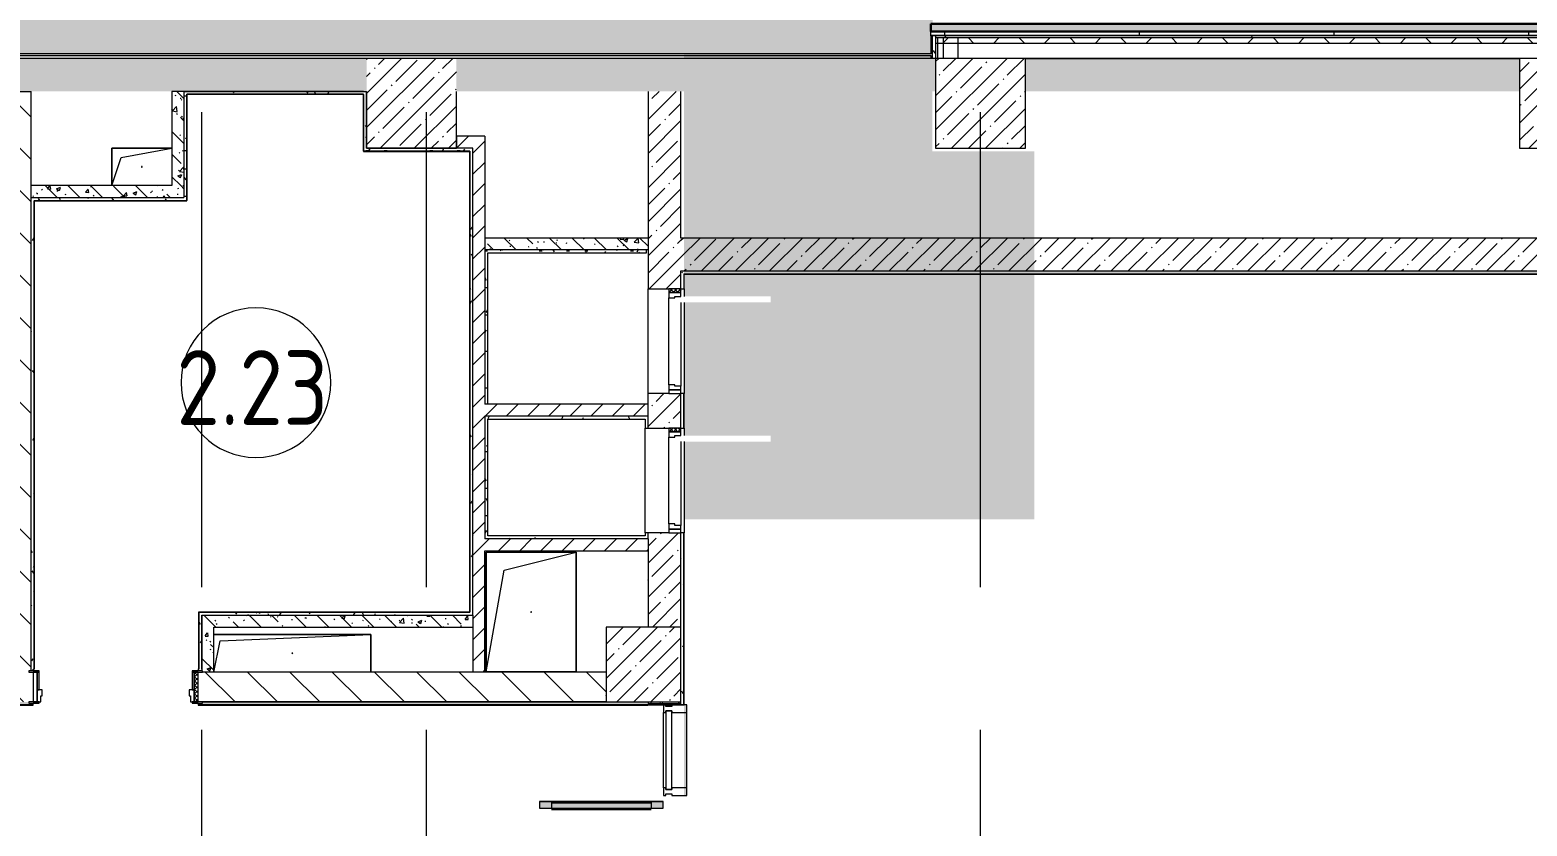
# Model space of a CAD drawing. Header units: millimetres. Extents: x -625 to 415037, y -3642 to 102118.
# Drawn here: x 164635 to 174632, y 84610 to 89930 of the extents above; entities that cross this region are included whole.
import ezdxf

# ---------------------------------------------------------------- set-up
doc = ezdxf.new("R2010")
doc.units = ezdxf.units.MM
doc.linetypes.add('Осевая', pattern=[6350, 1270, -952.5, 3175, -952.5])
for name, color, linetype, lineweight in [('A-AREA-IDEN', 7, 'Continuous', 9), ('A-DETL-GENF', 7, 'Continuous', 9), ('A-DOOR-FRAM-2', 7, 'Continuous', 5), ('A-GENM', 7, 'Continuous', 9), ('A-GLAZ-CURT', 7, 'Continuous', 9), ('A-GLAZ-CURT-2', 7, 'Continuous', 20), ('A-GLAZ-CWMG', 7, 'Continuous', 9), ('A-GLAZ-CWMG-1', 7, 'Continuous', 20), ('A-WALL', 7, 'Continuous', 5), ('A-WALL-2', 7, 'Continuous', 30), ('A-WALL-PATT', 7, 'Continuous', 5), ('I-WALL', 7, 'Continuous', 5), ('S-COLS', 7, 'Continuous', 9), ('S-COLS-1', 7, 'Continuous', 5), ('Оси-2', 7, 'Осевая', 9)]:
    doc.layers.add(name, color=color, linetype=linetype, lineweight=lineweight)
for name, color, linetype, lineweight, true_color, transparency in [('A-AREA-PATT-1', 7, 'Continuous', 5, 0xa5bae0, 1), ('A-AREA-PATT-2', 7, 'Continuous', 5, 0xcde0ef, 1), ('A-FLOR-PATT-1', 7, 'Continuous', 9, 0xeef6ff, 0.5)]:
    doc.layers.add(name, color=color, linetype=linetype, lineweight=lineweight, true_color=true_color, transparency=transparency)
for name, color, linetype, lineweight, true_color in [('A-DOOR-1', 7, 'Continuous', 5, 0xc0c0c0), ('A-DOOR-FRAM-1', 7, 'Continuous', 5, 0xc0c0c0), ('A-WALL-1', 9, 'Continuous', 5, 0x808080), ('A-WALL-FNSH-1', 9, 'Continuous', 5, 0x808080)]:
    doc.layers.add(name, color=color, linetype=linetype, lineweight=lineweight, true_color=true_color)
doc.layers.get('A-DOOR-1').off()
doc.styles.add('GOST Common', font='', dxfattribs={"width": 0.9, "height": 500})
doc.styles.get('GOST Common').set_extended_font_data('GOST Common')
pattern_1 = [(135, (148772.12, 0), (-141.4214, -141.4214), [])]
pattern_2 = [(45, (148772.12, 0), (-70.71068, 70.71068), [])]
pattern_3 = [(135, (148772.12, 0), (-150.8683, -150.8683), [213.36, -35.56, 7.112, -35.56]), (135, (148772.12, 150.77), (-150.8683, -150.8683), []), (50, (148772.12, 0), (255.0577, -22.3145), [26.67, -293.37]), (355, (148772.12, 0), (-49.3404, 267.4791), [21.336, -234.696]), (100.451, (148793.38, -1.86), (205.7195, 245.1636), [22.666, -249.326]), (46.184, (148772.12, 71.12), (379.511, -58.86), [40.005, -440.055]), (96.636, (148803.75, 66.2), (332.3634, 346.399), [33.999, -373.989]), (351.184, (148772.12, 71.12), (332.367, 346.395), [32.004, -352.044]), (21, (148807.68, 53.34), (212.2602, -143.1711), [26.67, -293.37]), (326, (148807.68, 53.34), (86.5224, 257.8632), [21.336, -234.696]), (71.451, (148825.37, 41.4), (298.784, 114.69), [22.666, -249.326]), (37.5, (148772.12, 0), (4.32385, 118.3775), [6.706, -225.146, 6.706, -231.546, -235.585]), (37.5, (148772.12, 0), (4.32385, 118.3775), [-470.103, 6.706, -228.879]), (7.5, (148772.12, 0), (93.5476, 140.2533), [6.706, -129.134, 6.706, -219.812, -89.789]), (7.5, (148772.12, 0), (93.5476, 140.2533), [-362.356, 6.706, -83.083]), (327.5, (148692.82, 0), (189.82734, -8.0202), [6.706, -82.194, 6.706, -270.662, -368.046]), (327.5, (148692.82, 0), (189.82734, -8.0202), [-366.268, 6.706, -361.34]), (317.5, (148657.26, 0), (207.3811, 35.5976), [6.706, -108.864, 6.706, -177.495, -261.366]), (317.5, (148657.26, 0), (207.3811, 35.5976), [-299.771, 6.706, -254.66])]
pattern_4 = [(45, (148772.12, 0), (-114.04925, 114.04925), []), (45, (148886.17, 0), (-114.04925, 114.04925), [201.612, -40.322, 6.706, -33.617])]
pattern_5 = [(0, (148772.123, 0), (243.84, 60.96), [20.117, -162.763, 20.117, -162.763, -975.36]), (0, (148772.123, 0), (243.84, 60.96), [-365.76, 20.117, -345.643, 20.117, -162.763, -426.72]), (0, (148772.123, 0), (243.84, 60.96), [-914.4, 20.117, -101.803, 20.117, -284.683]), (120, (148863.563, 30.48), (-174.71291, 180.69163), [20.117, -162.763, 20.117, -162.763, -975.36]), (120, (148863.563, 30.48), (-174.71291, 180.69163), [-365.76, 20.117, -345.643, 20.117, -162.763, -426.72]), (120, (148863.563, 30.48), (-174.71291, 180.69163), [-914.4, 20.117, -101.803, 20.117, -284.683]), (240, (148894.043, 152.4), (-69.12709, -241.65163), [20.117, -162.763, 20.117, -162.763, -975.36]), (240, (148894.043, 152.4), (-69.12709, -241.65163), [-365.76, 20.117, -345.643, 20.117, -162.763, -426.72]), (240, (148894.043, 152.4), (-69.12709, -241.65163), [-914.4, 20.117, -101.803, 20.117, -284.683])]

# ---------------------------------------------------------------- blocks, each defined once
blk = doc.blocks.new('BSC_Колонна _Прямоугольная - 600х600-V298-Объем проектирования 2 этажа')
at = {"layer": 'S-COLS-1'}
h = blk.add_hatch(dxfattribs=at)
h.set_pattern_fill('FP_30', color=256, style=0, pattern_type=2)
h.set_pattern_definition([(45, (-26110, -14900), (-114.04925, 114.04925), []), (45, (-25995.95, -14900), (-114.04925, 114.04925), [201.613, -40.323, 6.706, -33.617])])
h.paths.add_polyline_path([(-300, -300), (300, -300), (300, 300), (-300, 300), (-300, 80)])
for p, q in [((300, 300), (-300, 300)), ((-300, 300), (-300, -300)), ((300, -300), (300, 300)), ((-300, -300), (300, -300))]:
    blk.add_line(p, q, dxfattribs=at)
blk = doc.blocks.new('110_Дверь_СКБ_1Ст_Внутренняя1 - Д-4 1100x2100h_су мгн-32375332-Объем проектирования 2 этажа')
at = {"layer": 'A-DOOR-FRAM-2'}
h = blk.add_hatch(dxfattribs=at)
h.set_pattern_fill('FP_76', color=256, style=0, pattern_type=2)
h.set_pattern_definition([(45, (-371.384, 164.685), (-14.1421, 14.1421), []), (135, (-371.384, 164.685), (-14.1421, -14.1421), [])])
h.paths.add_polyline_path([(-537.5, 100), (-537.5, -100), (-512.5, -100), (-512.5, 100)])
at = {"layer": 'A-DOOR-FRAM-1'}
for p, q in [((-497.5, 108), (-567.5, 108)), ((-567.5, 108), (-567.5, 100)), ((-567.5, 100), (-497.5, 100)), ((-512.5, 100), (-537.5, 100)), ((-537.5, 100), (-537.5, -100)), ((-487.5, 100), (-512.5, 100)), ((-512.5, 100), (-512.5, 20)), ((-512.5, -100), (-512.5, 100)), ((-497.5, 100), (-512.5, 100)), ((-512.5, 100), (-512.5, 99)), ((-497.5, 100), (-497.5, 108)), ((-497.5, 99), (-497.5, 100)), ((-487.5, 60), (-487.5, 100)), ((512.5, 100), (512.5, 60)), ((537.5, 100), (512.5, 100)), ((592.5, 108), (522.5, 108)), ((522.5, 108), (522.5, 100)), ((537.5, 100), (522.5, 100)), ((522.5, 100), (522.5, 99)), ((522.5, 100), (592.5, 100)), ((537.5, 20), (537.5, 100)), ((562.5, 100), (537.5, 100)), ((537.5, 100), (537.5, -100)), ((537.5, 99), (537.5, 100)), ((562.5, -100), (562.5, 100)), ((592.5, 100), (592.5, 108)), ((-512.5, 99), (-497.5, 99)), ((-512.5, 20), (-477.5, 20)), ((-497.5, 20), (-512.5, 20)), ((-512.5, 20), (-512.5, -100)), ((-497.5, -100), (-497.5, 20)), ((-477.5, 60), (-487.5, 60)), ((-477.5, 20), (-477.5, 60)), ((512.5, 60), (502.5, 60)), ((502.5, 60), (502.5, 20)), ((502.5, 20), (537.5, 20)), ((522.5, 99), (537.5, 99)), ((537.5, 20), (522.5, 20)), ((522.5, 20), (522.5, -100)), ((537.5, -100), (537.5, 20)), ((-497.5, -100), (-567.5, -100)), ((-567.5, -100), (-567.5, -108)), ((-567.5, -108), (-497.5, -108)), ((-537.5, -100), (-512.5, -100)), ((-512.5, -100), (-497.5, -100)), ((-497.5, -108), (-497.5, -100)), ((522.5, -100), (537.5, -100)), ((592.5, -100), (522.5, -100)), ((522.5, -100), (522.5, -108)), ((522.5, -108), (592.5, -108)), ((537.5, -100), (562.5, -100)), ((592.5, -108), (592.5, -100))]:
    blk.add_line(p, q, dxfattribs=at)
blk = doc.blocks.new('BSC_Колонна _Прямоугольная - 500х500-V357-Объем проектирования 2 этажа')
at = {"layer": 'S-COLS-1'}
h = blk.add_hatch(dxfattribs=at)
h.set_pattern_fill('FP_103', color=256, style=0, pattern_type=2)
h.set_pattern_definition([(45, (-19960, -11150), (-114.0493, 114.0493), []), (45, (-19845.95, -11150), (-114.0493, 114.0493), [201.613, -40.323, 6.706, -33.617])])
h.paths.add_polyline_path([(250, -250), (250, 250), (-250, 250), (-250, -250)])
for p, q in [((250, 250), (-250, 250)), ((-250, 250), (-250, -250)), ((250, -250), (250, 250)), ((-250, -250), (250, -250))]:
    blk.add_line(p, q, dxfattribs=at)
blk = doc.blocks.new('110_Дверь_СКБ_1Ст - д-18 _п_ 700x2100h_Технический шкаф ЭОМ и СС-32102833-Объем проектирования 2 этажа')
at = {"layer": 'A-DOOR-FRAM-2'}
h = blk.add_hatch(dxfattribs=at)
h.set_pattern_fill('FP_118', color=256, style=0, pattern_type=2)
h.set_pattern_definition([(45, (-171.384, 174.685), (-14.1421, 14.1421), []), (135, (-171.384, 174.685), (-14.1421, -14.1421), [])])
h.paths.add_polyline_path([(-312.5, 110), (-337.5, 110), (-337.5, 30), (-312.5, 30)])
at = {"layer": 'A-DOOR-FRAM-1'}
for p, q in [((-312.5, 110), (-337.5, 110)), ((-337.5, 110), (-337.5, 30)), ((-287.5, 110), (-312.5, 110)), ((-312.5, 110), (-312.5, 30)), ((-312.5, 30), (-312.5, 110)), ((-287.5, 70), (-287.5, 110)), ((-247.5, 110), (312.5, 110)), ((312.5, 110), (312.5, 70)), ((337.5, 110), (312.5, 110)), ((337.5, 30), (337.5, 110)), ((362.5, 110), (337.5, 110)), ((337.5, 110), (337.5, 30)), ((362.5, 30), (362.5, 110)), ((-337.5, 30), (-312.5, 30)), ((-312.5, 30), (-277.5, 30)), ((-277.5, 70), (-287.5, 70)), ((-277.5, 30), (-277.5, 70)), ((302.5, 30), (-277.5, 30)), ((312.5, 70), (302.5, 70)), ((302.5, 70), (302.5, 30)), ((302.5, 30), (337.5, 30)), ((337.5, 30), (362.5, 30))]:
    blk.add_line(p, q, dxfattribs=at)
blk = doc.blocks.new('GM_Отверстие прямоугольное _в плите_ - Отверстие-21608683-Объем проектирования 2 этажа')
at = {"layer": 'A-GENM'}
for p, q in [((-200, -125), (-200, 125)), ((-200, 125), (200, 125)), ((200, 125), (-200, 125)), ((-200, 125), (-200, -125)), ((-137.5, 62.5), (200, 125)), ((-200, -125), (-137.5, 62.5))]:
    blk.add_line(p, q, dxfattribs=at)
for start, end in [(360, 180), (180, 360)]:
    blk.add_arc((0, 0), 2.5, start, end, dxfattribs=at)
blk = doc.blocks.new('BSC_Колонна _Прямоугольная - 600х600-V401-Объем проектирования 2 этажа')
at = {"layer": 'S-COLS-1'}
h = blk.add_hatch(dxfattribs=at)
h.set_pattern_fill('FP_144', color=256, style=0, pattern_type=2)
h.set_pattern_definition([(45, (-22210, -14900), (-114.0493, 114.0493), []), (45, (-22095.95, -14900), (-114.0493, 114.0493), [201.613, -40.323, 6.706, -33.617])])
h.paths.add_polyline_path([(300, -300), (300, 300), (-300, 300), (-300, -300)])
for p, q in [((300, 300), (-300, 300)), ((-300, 300), (-300, -300)), ((300, -300), (300, 300)), ((-300, -300), (300, -300))]:
    blk.add_line(p, q, dxfattribs=at)
blk = doc.blocks.new('GM_Отверстие прямоугольное _в плите_ - Отверстие-21980060-Объем проектирования 2 этажа')
at = {"layer": 'A-GENM'}
for p, q in [((-525, 125), (525, 125)), ((525, 125), (-525, 125)), ((-483.3, 83.3), (525, 125)), ((525, 125), (525, -125)), ((525, -125), (525, 125)), ((-525, -125), (-483.3, 83.3))]:
    blk.add_line(p, q, dxfattribs=at)
for start, end in [(360, 180), (180, 360)]:
    blk.add_arc((0, 0), 2.5, start, end, dxfattribs=at)
blk = doc.blocks.new('GM_Отверстие прямоугольное _в плите_ - Отверстие-21980211-Объем проектирования 2 этажа')
at = {"layer": 'A-GENM'}
for p, q in [((-300, -400), (-300, 400)), ((-300, 400), (300, 400)), ((300, 400), (-300, 400)), ((-300, 400), (-300, -400)), ((-180, 280), (300, 400)), ((300, 400), (300, -400)), ((300, -400), (300, 400)), ((-300, -400), (-180, 280)), ((300, -400), (-300, -400)), ((-300, -400), (300, -400))]:
    blk.add_line(p, q, dxfattribs=at)
for start, end in [(360, 180), (180, 360)]:
    blk.add_arc((0, 0), 2.5, start, end, dxfattribs=at)
blk = doc.blocks.new('Системная панель - Стекло - 40мм-32387041-Объем проектирования 2 этажа')
at = {"layer": 'A-GLAZ-CURT-2'}
for p, q in [((262.3, 40), (-262.3, 40)), ((-262.3, 40), (-262.3, 0)), ((-262.3, 0), (262.3, 0)), ((262.3, 0), (262.3, 40))]:
    blk.add_line(p, q, dxfattribs=at)
blk = doc.blocks.new('Прямоугольный импост - Импост структурный с накладкой - 160мм Темный-30755591-Объем проектирования 2 этажа')
at = {"layer": 'A-GLAZ-CWMG-1'}
for p, q in [((-25, 0), (-25, 17)), ((-25, 17), (25, 17)), ((-15, 0), (-25, 0)), ((-15, -40), (-15, 0)), ((25, 0), (15, 0)), ((15, 0), (15, -40)), ((25, 17), (25, 0)), ((-25, -140), (-25, -40)), ((-25, -40), (-15, -40)), ((15, -40), (25, -40)), ((25, -40), (25, -140)), ((25, -140), (-25, -140))]:
    blk.add_line(p, q, dxfattribs=at)
blk = doc.blocks.new('Прямоугольный импост - Импост структурный с накладкой - 160мм Темный-30755595-Объем проектирования 2 этажа')
at = {"layer": 'A-GLAZ-CWMG-1'}
for p, q in [((0, 17), (-50, 17)), ((-50, 17), (-50, 0)), ((-50, 0), (-40, 0)), ((-40, 0), (-40, -40)), ((-10, -40), (-10, 0)), ((-10, 0), (0, 0)), ((0, 0), (0, 17)), ((-40, -40), (-50, -40)), ((-50, -40), (-50, -140)), ((0, -40), (-10, -40)), ((0, -140), (0, -40)), ((-50, -140), (0, -140))]:
    blk.add_line(p, q, dxfattribs=at)
blk = doc.blocks.new('Дверь_Витражная_остекление_ - ВВ-16 остекление-32390142-Объем проектирования 2 этажа')
at = {"layer": 'A-DETL-GENF'}
for p, q in [((-787.5, -20), (-832.5, -20)), ((-832.5, -845), (-832.5, -20)), ((-787.5, -20), (-832.5, -20)), ((-832.5, -20), (-832.5, -845)), ((-787.5, -845), (-787.5, -20)), ((-787.5, -845), (-787.5, -20)), ((837.5, -860), (837.5, -20)), ((837.5, -20), (837.5, -860)), ((882.5, -860), (882.5, -20)), ((882.5, -860), (882.5, -20)), ((-832.5, -100), (-787.5, -100)), ((-822.5, -765), (-822.5, -100)), ((-778.5, -765), (-778.5, -100)), ((828.5, -780), (828.5, -100)), ((882.5, -100), (837.5, -100)), ((872.5, -780), (872.5, -100)), ((-832.5, -765), (-787.5, -765)), ((882.5, -780), (837.5, -780)), ((-832.5, -845), (-787.5, -845)), ((-832.5, -845), (-787.5, -845)), ((882.5, -860), (837.5, -860)), ((837.5, -860), (882.5, -860))]:
    blk.add_line(p, q, dxfattribs=at)
blk = doc.blocks.new('Прямоугольный импост - Импост структурный с накладкой - 160мм Темный-32387142-Объем проектирования 2 этажа')
at = {"layer": 'A-GLAZ-CWMG'}
for p, q in [((20093, 10325.4), (20093, 10830)), ((20250, 10325.4), (20250, 10830))]:
    blk.add_line(p, q, dxfattribs=at)
blk = doc.blocks.new('Стены наклон_ амфитеатр - Стены наклон_ амфитеатр-32992696-Объем проектирования 2 этажа')
at = {"layer": 'A-WALL-PATT'}
h = blk.add_hatch(dxfattribs=at)
h.set_pattern_fill('FP_220', color=256, style=0, pattern_type=2)
h.set_pattern_definition([(0, (26444.5, 15393.4), (0, 246.1), []), (90, (26444.5, 15393.4), (-1300, 8e-14), [])])
h.paths.add_polyline_path([(28298.7, 15353.9), (31010, 15353.9), (31010, 15380.7), (21879, 15380.7), (21879, 15353.9), (28190, 15353.9)])
h = blk.add_hatch(dxfattribs=at)
h.set_pattern_fill('FP_219', color=256, style=0, pattern_type=2)
h.set_pattern_definition([(180, (26444.5, 15352), (-4e-13, -3050), []), (270, (26444.5, 15352), (1300, 8e-14), [])])
h.paths.add_polyline_path([(21879, 15350), (31010, 15350), (31010, 15353.9), (21879, 15353.9)])
at = {"layer": 'A-WALL'}
for p, q in [((21879, 15353.9), (21879, 15380.7)), ((21879, 15350), (21879, 15353.9)), ((31010, 15353.9), (21879, 15353.9))]:
    blk.add_line(p, q, dxfattribs=at)
at = {"layer": 'A-WALL-2'}
for p, q in [((31041, 15430.8), (21879, 15430.8)), ((21879, 15430.8), (21879, 15380.7)), ((31041, 15350), (31041, 15430.8)), ((21879, 15380.7), (31010, 15380.7)), ((31010, 15380.7), (31010, 15350)), ((31010, 15350), (31041, 15350))]:
    blk.add_line(p, q, dxfattribs=at)
blk = doc.blocks.new('Марка_Помещения - Номер-25198446-Объем проектирования 2 этажа')
at = {"layer": 'A-AREA-IDEN'}
for start, end in [(360, 180), (180, 360)]:
    blk.add_arc((0, 0), 2.5, start, end, dxfattribs=at)
blk = doc.blocks.new('2floor')
at = {"layer": 'A-AREA-PATT-1'}
h = blk.add_hatch(color=256, dxfattribs=at)
h.paths.add_polyline_path([(170888.2, 13760), (171341.6, 13760), (171341.6, 14000), (169002.6, 14000), (169002.6, 13760), (170661.6, 13760)])
h.paths.add_polyline_path([(170656.6, 14980), (170661.6, 14980), (170661.6, 15090), (170656.6, 15090), (170656.6, 15350), (170651.1, 15350), (170651.1, 15380.7), (177322.1, 15380.7), (177322.1, 15430.8), (170662.1, 15430.8), (170662.1, 20500), (170682.1, 20500), (170682.1, 26270.4), (177322.1, 26270.4), (177322.1, 26345.5), (170656.6, 26345.5), (170656.6, 26854.5), (168987.6, 26854.5), (168987.6, 26481.7), (167507.9, 26481.7), (167507.9, 26274.5), (166856.9, 26274.5), (166855.3, 26479.5), (163552.6, 26479.5), (163552.1, 24659.5), (162482.1, 24659.5), (162482.4, 22226.5), (163107.6, 22226.5), (163107.6, 21574.5), (162482.1, 21574.5), (162482.4, 18484.5), (163107.6, 18484.5), (163107.6, 17826.5), (162482.1, 17826.5), (162483.9, 15225.5), (169002.6, 15225.5), (169002.6, 15203.4), (170651.1, 15201.6), (170651.1, 15200), (169002.6, 15200), (169002.6, 14980), (169843.5, 14980)])
for points in [[(169002.6, 15200), (170651.1, 15201.6), (170651.1, 15203.4), (169002.6, 15201.3)], [(171282.1, 14000), (171341.6, 14000), (171341.6, 14579.5), (170661.6, 14579.5), (170661.6, 14980), (169002.6, 14980), (169002.6, 14000), (170821.9, 14000)], [(169002.6, 12120.5), (171341.6, 12120.5), (171341.6, 13760), (169002.6, 13758.5), (169002.6, 13610), (169582.1, 13610), (169582.1, 13570), (169002.6, 13570), (169002.6, 12680), (169582.1, 12680), (169582.1, 12640), (169002.6, 12640), (169002.6, 12388.2)]]:
    blk.add_hatch(color=256, dxfattribs=at).paths.add_polyline_path(points)
at = {"layer": 'A-AREA-PATT-2'}
h = blk.add_hatch(color=256, dxfattribs=at)
h.paths.add_polyline_path([(187288.1, 7920.5), (187291.6, 7921), (187289.5, 7931), (187281.6, 7931), (187281.6, 7920.5)])
h.paths.add_polyline_path([(169022.1, 7920.5), (169022.1, 8530.4), (168992.1, 8530.4), (168992.1, 7920.5), (169017.1, 7920.5)])
h.paths.add_polyline_path([(187291.1, 7990), (187291.6, 7991.2), (187291.6, 8080), (187288.1, 8080), (187288.1, 8030), (187291.1, 8030), (187291.1, 8000)])
h.paths.add_polyline_path([(187288.1, 10065), (187291.6, 10065), (187291.1, 10115), (187288.1, 10115)])
h.paths.add_polyline_path([(169022.1, 10275.4), (169022.1, 10880), (169002.6, 10878), (169002.6, 10275.4)])
h.paths.add_polyline_path([(187266.6, 10669), (187286.6, 10669), (187286.6, 10679.5), (187266.6, 10679.5)])
h.paths.add_polyline_path([(181432.1, 13740), (181472.1, 13740), (181470.2, 13759.5), (181422.1, 13759.5), (181422.1, 13740)])
h.paths.add_polyline_path([(180072.1, 13740), (180122.1, 13740), (180120.2, 13759.5), (180072.1, 13759.5)])
h.paths.add_polyline_path([(182422.1, 18870), (182422.1, 18920), (182402.6, 18918.1), (182402.6, 18870)])
h.paths.add_polyline_path([(182402.6, 20220), (182422.1, 20220), (182422.1, 20270), (182402.6, 20268.1), (182402.6, 20222)])
at = {"layer": 'A-FLOR-PATT-1'}
h = blk.add_hatch(color=256, dxfattribs=at)
h.paths.add_polyline_path([(162402, 7900), (162442, 7900), (162442, 8730), (162402, 8730), (162402, 7903.7)])
h.paths.add_polyline_path([(173072.1, 7900), (173072.1, 8230), (173032.1, 8230), (173032.1, 7900)])
h.paths.add_polyline_path([(163662, 7900), (163702, 7900), (163702, 8230), (163662, 8230), (163662, 7920)])
h.paths.add_polyline_path([(171772.1, 7900), (171812.1, 7900), (171812.1, 8730), (171772.1, 8730), (171772.1, 7920)])
h.paths.add_polyline_path([(154167.1, 7915), (154167.1, 8315), (154127.1, 8315), (154127.1, 7915)])
h.paths.add_polyline_path([(152912.1, 7915), (152912.1, 8810), (152872.1, 8810), (152872.1, 7915), (152902.1, 7915)])
h.paths.add_polyline_path([(187288.1, 8030), (187288.1, 8075), (186295.6, 8075), (186295.6, 8030), (187286.6, 8030)])
h.paths.add_polyline_path([(168782.1, 8520.4), (168862.1, 8520.4), (168862.1, 8565.4), (168022.1, 8565.4), (168022.1, 8520.4), (168398, 8520.4)])
h.paths.add_polyline_path([(186895.7, 10020), (187288.1, 10020), (187288.1, 10065), (186295.6, 10065), (186295.6, 10020), (186762.1, 10020)])
h.paths.add_polyline_path([(168037.1, 10190.4), (168862.1, 10190.4), (168862.1, 10235.4), (168037.1, 10235.4)])
h.paths.add_polyline_path([(180167.1, 12960), (180167.1, 13780), (180122.1, 13780), (180122.1, 12960)])
h.paths.add_polyline_path([(181432.1, 13460), (181432.1, 13740), (181422.1, 13740), (181422.1, 13780), (181387.1, 13780), (181387.1, 13460), (181422.1, 13460)])
h.paths.add_polyline_path([(182804.8, 18920), (183202.1, 18920), (183202.1, 18965), (182382.1, 18965), (182382.1, 18920), (182422.1, 18920)])
h.paths.add_polyline_path([(182570.3, 20185), (182702.1, 20185), (182702.1, 20230), (182422.1, 20230), (182422.1, 20220), (182382.1, 20220), (182382.1, 20185), (182435.2, 20185)])
at = {"layer": 'I-WALL'}
h = blk.add_hatch(dxfattribs=at)
h.set_pattern_fill('FP_191', color=256, style=0, pattern_type=2)
h.set_pattern_definition(pattern_5)
h.paths.add_polyline_path([(170682.1, 15200), (170682.1, 15350), (170662.1, 15350), (170662.1, 15200)])
h = blk.add_hatch(dxfattribs=at)
h.set_pattern_fill('FP_196', color=256, style=0, pattern_type=2)
h.set_pattern_definition([(0, (148772.12, 0), (812.8, 203.2), [67.056, -542.544, 67.056, -542.544, -3251.2]), (0, (148772.12, 0), (812.8, 203.2), [-1219.2, 67.056, -1152.144, 67.056, -542.544, -1422.4]), (0, (148772.12, 0), (812.8, 203.2), [-3048, 67.056, -339.344, 67.056, -948.944]), (120, (149076.92, 101.6), (-582.3764, 602.3054), [67.056, -542.544, 67.056, -542.544, -3251.2]), (120, (149076.92, 101.6), (-582.3764, 602.3054), [-1219.2, 67.056, -1152.144, 67.056, -542.544, -1422.4]), (120, (149076.92, 101.6), (-582.3764, 602.3054), [-3048, 67.056, -339.344, 67.056, -948.944]), (240, (149178.52, 508), (-230.4236, -805.5054), [67.056, -542.544, 67.056, -542.544, -3251.2]), (240, (149178.52, 508), (-230.4236, -805.5054), [-1219.2, 67.056, -1152.144, 67.056, -542.544, -1422.4]), (240, (149178.52, 508), (-230.4236, -805.5054), [-3048, 67.056, -339.344, 67.056, -948.944])])
h.paths.add_polyline_path([(176962.1, 15337), (179782.1, 15337), (179782.1, 15350), (170682.1, 15350), (170682.1, 15337), (176062.1, 15337)])
h = blk.add_hatch(dxfattribs=at)
h.set_pattern_fill('FP_197', color=256, style=0, pattern_type=2)
h.set_pattern_definition([(135, (148772.12, 0), (-169.7056, -169.7056), []), (225, (148772.12, 0), (169.7056, -169.7056), [])])
h.paths.add_polyline_path([(178516.3, 15300), (179782.1, 15300), (179782.1, 15337), (170682.1, 15337), (170682.1, 15300), (177862.1, 15300)])
h = blk.add_hatch(dxfattribs=at)
h.set_pattern_fill('FP_1', color=256, style=0, pattern_type=2)
h.set_pattern_definition(pattern_4)
h.paths.add_polyline_path([(179382.1, 14980), (179562.1, 14980), (179562.1, 15200), (179382.1, 15200), (179382.1, 14984.5)])
h.paths.add_polyline_path([(165582.1, 14980), (166882.4, 14980.3), (166882.4, 15200), (163092.1, 15200), (163092.1, 14980), (165507.1, 14980)])
h.paths.add_polyline_path([(178516.3, 14980), (178782.1, 14980), (178782.1, 15200), (175182.1, 15200), (175182.1, 14980), (177070.8, 14980)])
h.paths.add_polyline_path([(168982.1, 14980), (170682.1, 14980), (170682.1, 15200), (167482.4, 15200), (167482.4, 14980), (168762.1, 14980)])
h.paths.add_polyline_path([(174582.1, 14980), (174582.1, 15200), (171282.1, 15200), (171282.1, 14980), (171289, 14980)])
h = blk.add_hatch(dxfattribs=at)
h.set_pattern_fill('FP_23', color=256, style=0, pattern_type=2)
h.set_pattern_definition(pattern_1)
h.paths.add_polyline_path([(164442.3, 11100), (164627.1, 11101.5), (164627.1, 11108), (164642.1, 11108), (164642.1, 14980), (164442.1, 14980), (164442.1, 11100)])
h = blk.add_hatch(dxfattribs=at)
h.set_pattern_fill('FP_41', color=256, style=0, pattern_type=2)
h.set_pattern_definition(pattern_3)
h.paths.add_polyline_path([(165582.1, 14350), (165662.1, 14350), (165662.1, 14980), (165582.1, 14980), (165582.1, 14600)])
h = blk.add_hatch(dxfattribs=at)
h.set_pattern_fill('FP_191', color=256, style=0, pattern_type=2)
h.set_pattern_definition(pattern_5)
h.paths.add_polyline_path([(165662.1, 14960), (166861.4, 14960), (166862.4, 14980), (165662.1, 14980)])
h = blk.add_hatch(dxfattribs=at)
h.set_pattern_fill('FP_191', color=256, style=0, pattern_type=2)
h.set_pattern_definition(pattern_5)
h.paths.add_polyline_path([(165662.1, 14250), (165682.1, 14250), (165682.1, 14959), (165662.1, 14959), (165662.1, 14270)])
h = blk.add_hatch(dxfattribs=at)
h.set_pattern_fill('FP_191', color=256, style=0, pattern_type=2)
h.set_pattern_definition(pattern_5)
h.paths.add_polyline_path([(166862.4, 14600), (166882.4, 14600), (166882.4, 14980), (166862.4, 14980), (166862.4, 14606.2)])
h = blk.add_hatch(dxfattribs=at)
h.set_pattern_fill('FP_1', color=256, style=0, pattern_type=2)
h.set_pattern_definition(pattern_4)
h.paths.add_polyline_path([(168982.1, 10890), (168982.1, 10900), (168762.1, 10900), (168762.1, 10890), (168877.4, 10895.2), (168981.9, 10890)])
h.paths.add_polyline_path([(168982.1, 11400), (168982.1, 12030), (168762.1, 12030), (168762.1, 11400), (168873.2, 11400)])
h.paths.add_polyline_path([(168902.1, 12730), (168982.1, 12730), (168982.1, 12960), (168762.1, 12960), (168762.1, 12730)])
h.paths.add_polyline_path([(168982.1, 13660), (168982.1, 14980), (168762.1, 14980), (168762.1, 13660), (168902.1, 13660)])
h = blk.add_hatch(dxfattribs=at)
h.set_pattern_fill('FP_191', color=256, style=0, pattern_type=2)
h.set_pattern_definition(pattern_5)
h.paths.add_polyline_path([(166952.6, 14580), (167571.1, 14580), (167571.1, 14600), (166862.4, 14600), (166862.4, 14580), (166946.6, 14580)])
h = blk.add_hatch(dxfattribs=at)
h.set_pattern_fill('FP_22', color=256, style=0, pattern_type=2)
h.set_pattern_definition(pattern_2)
h.paths.add_polyline_path([(167672.1, 14600), (167672.1, 14680), (167482.4, 14680), (167482.4, 14600), (167592.1, 14600)])
h = blk.add_hatch(dxfattribs=at)
h.set_pattern_fill('FP_191', color=256, style=0, pattern_type=2)
h.set_pattern_definition(pattern_5)
h.paths.add_polyline_path([(167572.1, 11500), (167592.1, 11500), (167592.1, 14600), (167572.1, 14600), (167572.1, 11567.9)])
h = blk.add_hatch(dxfattribs=at)
h.set_pattern_fill('FP_22', color=256, style=0, pattern_type=2)
h.set_pattern_definition(pattern_2)
h.paths.add_polyline_path([(167672.1, 11100), (167672.1, 14600), (167592.1, 14600), (167592.1, 11100)])
h = blk.add_hatch(dxfattribs=at)
h.set_pattern_fill('FP_41', color=256, style=0, pattern_type=2)
h.set_pattern_definition(pattern_3)
h.paths.add_polyline_path([(165662.1, 14270), (165662.1, 14350), (164642.1, 14350), (164643.4, 14270), (165507.1, 14270)])
h = blk.add_hatch(dxfattribs=at)
h.set_pattern_fill('FP_191', color=256, style=0, pattern_type=2)
h.set_pattern_definition(pattern_5)
h.paths.add_polyline_path([(164642.1, 14250), (165662.1, 14250), (165662.1, 14270), (164642.1, 14270)])
h = blk.add_hatch(dxfattribs=at)
h.set_pattern_fill('FP_191', color=256, style=0, pattern_type=2)
h.set_pattern_definition(pattern_5)
h.paths.add_polyline_path([(164657.1, 11120), (164662.1, 11120), (164662.1, 14249), (164642.1, 14250), (164642.1, 11120)])
h = blk.add_hatch(dxfattribs=at)
h.set_pattern_fill('FP_41', color=256, style=0, pattern_type=2)
h.set_pattern_definition(pattern_3)
h.paths.add_polyline_path([(168398, 13920), (168762.1, 13920), (168762.1, 14000), (167672.1, 14000), (167672.1, 13920)])
h = blk.add_hatch(dxfattribs=at)
h.set_pattern_fill('FP_1', color=256, style=0, pattern_type=2)
h.set_pattern_definition(pattern_4)
h.paths.add_polyline_path([(169843.5, 13780), (179562.1, 13780), (179562.1, 14000), (168982.1, 14000), (168982.1, 13780), (169002.6, 13780)])
h = blk.add_hatch(dxfattribs=at)
h.set_pattern_fill('FP_191', color=256, style=0, pattern_type=2)
h.set_pattern_definition(pattern_5)
h.paths.add_polyline_path([(168707.1, 13900), (168752.1, 13900), (168752.1, 13920), (167672.1, 13920), (167672.1, 13900), (168398, 13900)])
h = blk.add_hatch(dxfattribs=at)
h.set_pattern_fill('FP_191', color=256, style=0, pattern_type=2)
h.set_pattern_definition(pattern_5)
h.paths.add_polyline_path([(167692.1, 12890), (167692.1, 13900), (167672.1, 13899.6), (167672.1, 12890)])
h = blk.add_hatch(dxfattribs=at)
h.set_pattern_fill('FP_191', color=256, style=0, pattern_type=2)
h.set_pattern_definition(pattern_5)
h.paths.add_polyline_path([(168982.1, 10880), (169002.1, 10880), (169002.1, 12030), (168982.1, 12030), (168982.1, 10890)])
h.paths.add_polyline_path([(169002.1, 12730), (169002.1, 12960), (168982.1, 12960), (168982.1, 12730)])
h.paths.add_polyline_path([(169002.1, 13660), (169001.2, 13760), (168982.1, 13779.6), (168982.1, 13660)])
h.paths.add_polyline_path([(169002.1, 13760), (169002.1, 13780), (168982.5, 13779.6)])
h = blk.add_hatch(dxfattribs=at)
h.set_pattern_fill('FP_191', color=256, style=0, pattern_type=2)
h.set_pattern_definition(pattern_5)
h.paths.add_polyline_path([(182982.1, 13760), (183002.1, 13760), (183002.1, 13780), (181472.1, 13780), (181472.1, 13760), (182902.1, 13760)])
h.paths.add_polyline_path([(170661.6, 13760), (180072.1, 13760), (180072.1, 13780), (169002.1, 13780), (169002.6, 13760), (170210.2, 13760)])
h = blk.add_hatch(dxfattribs=at)
h.set_pattern_fill('FP_22', color=256, style=0, pattern_type=2)
h.set_pattern_definition(pattern_2)
h.paths.add_polyline_path([(168398, 12810), (168762.1, 12810.4), (168762.1, 12890), (167672.1, 12890), (167672.1, 12810)])
h = blk.add_hatch(dxfattribs=at)
h.set_pattern_fill('FP_191', color=256, style=0, pattern_type=2)
h.set_pattern_definition(pattern_5)
h.paths.add_polyline_path([(168737.1, 12790), (168742.1, 12790), (168742.1, 12810), (167672.1, 12810), (167672.1, 12790), (168398, 12790)])
h = blk.add_hatch(dxfattribs=at)
h.set_pattern_fill('FP_191', color=256, style=0, pattern_type=2)
h.set_pattern_definition(pattern_5)
h.paths.add_polyline_path([(167692.1, 11990), (167692.1, 12790), (167672.1, 12789.6), (167672.1, 11990), (167682.1, 11990)])
h = blk.add_hatch(dxfattribs=at)
h.set_pattern_fill('FP_191', color=256, style=0, pattern_type=2)
h.set_pattern_definition(pattern_5)
h.paths.add_polyline_path([(168441, 11990), (168742.1, 11990), (168742.1, 12010), (167692.1, 12010), (167692.1, 11990), (168398, 11990)])
h = blk.add_hatch(dxfattribs=at)
h.set_pattern_fill('FP_22', color=256, style=0, pattern_type=2)
h.set_pattern_definition(pattern_2)
h.paths.add_polyline_path([(168435.5, 11910), (168762.1, 11910), (168762.1, 11990), (167672.1, 11990), (167672.1, 11910), (168398, 11910)])
h = blk.add_hatch(dxfattribs=at)
h.set_pattern_fill('FP_191', color=256, style=0, pattern_type=2)
h.set_pattern_definition(pattern_5)
h.paths.add_polyline_path([(165762.1, 11120), (165782.1, 11120), (165781.3, 11500), (165762.1, 11500), (165762.1, 11400)])
h = blk.add_hatch(dxfattribs=at)
h.set_pattern_fill('FP_191', color=256, style=0, pattern_type=2)
h.set_pattern_definition(pattern_5)
h.paths.add_polyline_path([(167592.1, 11480), (167592.1, 11500), (167572.1, 11500), (167591, 11481.1)])
h.paths.add_polyline_path([(167592.1, 11480), (167571.1, 11500), (165782.1, 11500), (165782.1, 11480), (167591, 11480)])
h = blk.add_hatch(dxfattribs=at)
h.set_pattern_fill('FP_41', color=256, style=0, pattern_type=2)
h.set_pattern_definition(pattern_3)
h.paths.add_polyline_path([(165798.5, 11100), (165862.1, 11100), (165862.1, 11480), (165782.1, 11480), (165783.1, 11108), (165787.1, 11108), (165787.1, 11100)])
h = blk.add_hatch(dxfattribs=at)
h.set_pattern_fill('FP_41', color=256, style=0, pattern_type=2)
h.set_pattern_definition(pattern_3)
h.paths.add_polyline_path([(166952.6, 11400), (167592.1, 11400), (167592.1, 11480), (165862.1, 11480), (165862.1, 11400), (166912.1, 11400)])
h = blk.add_hatch(dxfattribs=at)
h.set_pattern_fill('FP_23', color=256, style=0, pattern_type=2)
h.set_pattern_definition(pattern_1)
h.paths.add_polyline_path([(168482.1, 10900), (168482.1, 11100), (165757.1, 11100), (165757.1, 10900), (168398, 10900)])
h.paths.add_polyline_path([(163147.1, 10900), (163177.1, 10900), (163177.1, 11100), (162982.1, 11100), (162982.1, 10900)])
h.paths.add_polyline_path([(164277.1, 10900), (164657.1, 10900), (164657.1, 11100), (164277.1, 11100), (164277.1, 11084.3)])
h = blk.add_hatch(dxfattribs=at)
h.set_pattern_fill('FP_191', color=256, style=0, pattern_type=2)
h.set_pattern_definition(pattern_5)
h.paths.add_polyline_path([(165778.7, 11108), (165782.1, 11108), (165782.1, 11120), (165757.1, 11120), (165759.1, 11108), (165774.1, 11108)])
h.paths.add_polyline_path([(164642.1, 11108), (164657.1, 11108), (164657.1, 11120), (164642.1, 11120)])
h = blk.add_hatch(dxfattribs=at)
h.set_pattern_fill('FP_191', color=256, style=0, pattern_type=2)
h.set_pattern_definition(pattern_5)
h.paths.add_polyline_path([(168398, 10880), (168782.1, 10880), (168782.1, 10890.9), (168762.1, 10890), (168762.1, 10900), (165787.1, 10900), (165787.1, 10892), (165757.1, 10892), (165757.1, 10880), (167672.1, 10880)])
h.paths.add_polyline_path([(164423, 10880), (164657.1, 10880), (164657.1, 10892), (164627.1, 10892), (164627.1, 10900), (164307.1, 10897.8), (164307.1, 10892), (164277.1, 10892), (164277.1, 10880), (164307.1, 10880)])
h.paths.add_polyline_path([(162616.2, 10880), (163177.1, 10880), (163177.1, 10892), (163147.1, 10892), (163147.1, 10900), (162482.4, 10900), (162482.4, 10880), (162582.1, 10880)])
h = blk.add_hatch(dxfattribs=at)
h.set_pattern_fill('FP_23', color=256, style=0, pattern_type=2)
h.set_pattern_definition(pattern_1)
h.paths.add_polyline_path([(168922.1, 7900), (168982.1, 7900), (168982.1, 7920), (168782.1, 7920), (168782.1, 7900)])
h.paths.add_polyline_path([(168869.5, 10880), (168982.1, 10880), (168981.9, 10890), (168877.4, 10895.2), (168782.1, 10890), (168782.1, 10880)])
at = {"layer": 'S-COLS-1'}
h = blk.add_hatch(dxfattribs=at)
h.set_pattern_fill('FP_1', color=256, style=0, pattern_type=2)
h.set_pattern_definition(pattern_4)
h.paths.add_polyline_path([(166952.6, 14600), (167482.4, 14600), (167482.4, 15200), (166882.4, 15200), (166882.4, 14600)])
at = {"layer": 'A-WALL'}
for p, q in [((179782.1, 15337), (170682.1, 15337)), ((179782.1, 15300), (170682.1, 15300)), ((170695.1, 15337), (170695.1, 15200)), ((170732.1, 15337), (170732.1, 15200)), ((165662.1, 14980), (165582.1, 14980)), ((165662.1, 14980), (166882.4, 14980)), ((166862.4, 14980), (165662.1, 14980)), ((165662.1, 14980), (165662.1, 14270)), ((166862.4, 14960), (165682.1, 14960)), ((166862.4, 14600), (166862.4, 14960)), ((167592.1, 11480), (167592.1, 14600)), ((167672.1, 14680), (167672.1, 12890)), ((167572.1, 14580), (167572.1, 11500)), ((164642.1, 11108), (164642.1, 14270)), ((164662.1, 14250), (164662.1, 11120)), ((168982.1, 13660), (168982.1, 13780)), ((168982.1, 13780), (180072.1, 13780)), ((169002.1, 13760), (169002.1, 13660)), ((168762.1, 12730), (168762.1, 12960)), ((169002.1, 12730), (169002.1, 12960)), ((167672.1, 12810), (167672.1, 11990)), ((168762.1, 11990), (168762.1, 12030)), ((169002.1, 10880), (169002.1, 12030)), ((168762.1, 11990), (167672.1, 11990)), ((165782.1, 11480), (165782.1, 11108)), ((165782.1, 11120), (165782.1, 11480)), ((165787.1, 10900), (168482.1, 10900)), ((168482.1, 10900), (165787.1, 10900)), ((168782.1, 10880), (168782.1, 10900)), ((168982.1, 10880), (168982.1, 10900))]:
    blk.add_line(p, q, dxfattribs=at)
at = {"layer": 'A-WALL-1'}
for p, q in [((179802.1, 15350), (170662.1, 15350)), ((170682.1, 15350), (170682.1, 15200)), ((170832.1, 15337), (170682.1, 15337)), ((170832.1, 15200), (170832.1, 15337)), ((166882.4, 15200), (163092.1, 15200)), ((170682.1, 15200), (167482.4, 15200)), ((174582.1, 15200), (171282.1, 15200)), ((171282.1, 15200), (174582.1, 15200)), ((163332.1, 14980), (164642.1, 14980)), ((164642.1, 14270), (164642.1, 14980)), ((165582.1, 14980), (165582.1, 14350)), ((165682.1, 14959), (165682.1, 14960)), ((166882.4, 14600), (166882.4, 14980)), ((168762.1, 14980), (168762.1, 13660)), ((168982.1, 14000), (168982.1, 14980)), ((167592.1, 14600), (166882.4, 14600)), ((167672.1, 14680), (167482.4, 14680)), ((167482.4, 14680), (167482.4, 14600)), ((167571.1, 14580), (167572.1, 14580)), ((165582.1, 14350), (164642.1, 14350)), ((164642.1, 14270), (165662.1, 14270)), ((164662.1, 14250), (165682.1, 14250)), ((168762.1, 14000), (167672.1, 14000)), ((179562.1, 14000), (168982.1, 14000)), ((168762.1, 13920), (167672.1, 13920)), ((167692.1, 13900), (168752.1, 13900)), ((167692.1, 12890), (167692.1, 13900)), ((168752.1, 13900), (168752.1, 13920)), ((169002.1, 13760), (180072.1, 13760)), ((168762.1, 13660), (168902.1, 13660)), ((168982.1, 13660), (169002.1, 13660)), ((168902.1, 12960), (168762.1, 12960)), ((168982.1, 12730), (168982.1, 12960)), ((169002.1, 12960), (168982.1, 12960)), ((168762.1, 12890), (167672.1, 12890)), ((168762.1, 12810), (167672.1, 12810)), ((167692.1, 12790), (168742.1, 12790)), ((167692.1, 12010), (167692.1, 12790)), ((168742.1, 12790), (168742.1, 12730)), ((168742.1, 12730), (168902.1, 12730)), ((168982.1, 12730), (169002.1, 12730)), ((168742.1, 12010), (167692.1, 12010)), ((168902.1, 12030), (168742.1, 12030)), ((168742.1, 12030), (168742.1, 12010)), ((168982.1, 11400), (168982.1, 12030)), ((169002.1, 12030), (168982.1, 12030)), ((167672.1, 11100), (167672.1, 11910)), ((167672.1, 11910), (168762.1, 11910)), ((168762.1, 11990), (168762.1, 11400)), ((165762.1, 11500), (165762.1, 11120)), ((167572.1, 11500), (167571.1, 11500)), ((165782.1, 11480), (167592.1, 11480)), ((165862.1, 11100), (165862.1, 11400)), ((165862.1, 11400), (167592.1, 11400)), ((167592.1, 11480), (167592.1, 11100)), ((164657.1, 11108), (164657.1, 11120)), ((164657.1, 11120), (164662.1, 11120)), ((165762.1, 11120), (165757.1, 11120)), ((165757.1, 11120), (165757.1, 11108)), ((168482.1, 11100), (165787.1, 11100)), ((168762.1, 10900), (168762.1, 10890)), ((164277.1, 10880), (164657.1, 10880)), ((164657.1, 10880), (164657.1, 10892)), ((165757.1, 10892), (165757.1, 10880)), ((165757.1, 10880), (169002.1, 10880)), ((168762.1, 10890), (168982.1, 10890))]:
    blk.add_line(p, q, dxfattribs=at)
at = {"layer": 'A-WALL-FNSH-1'}
for p, q in [((170662.1, 15350), (170651.1, 15350)), ((170651.1, 15350), (170651.1, 15231)), ((170662.1, 15200), (170662.1, 15350)), ((162462.1, 15220), (170651.1, 15220)), ((170651.1, 15231), (162703.4, 15231)), ((170651.1, 15220), (170651.1, 15200)), ((165682.1, 14959), (165682.1, 14250)), ((166861.4, 14959), (165682.1, 14959)), ((165683.1, 14249), (165683.1, 14959)), ((166861.4, 14959), (166861.4, 14579)), ((166862.4, 14580), (166862.4, 14600)), ((166861.4, 14579), (167571.1, 14579)), ((167571.1, 14580), (166862.4, 14580)), ((167571.1, 11501), (167571.1, 14580)), ((164663.1, 14249), (165683.1, 14249)), ((164663.1, 11120), (164663.1, 14249)), ((169003.1, 13759), (180072.1, 13759)), ((169003.1, 13660), (169003.1, 13759)), ((169002.1, 13660), (169003.1, 13660)), ((169003.1, 12960), (169002.1, 12960)), ((169003.1, 12730), (169003.1, 12960)), ((169002.1, 12730), (169003.1, 12730)), ((169003.1, 12030), (169002.1, 12030)), ((169003.1, 10880), (169003.1, 12030)), ((165761.1, 11501), (165761.1, 11121)), ((167571.1, 11501), (165761.1, 11501)), ((165762.1, 11500), (167571.1, 11500)), ((164662.1, 11120), (164663.1, 11120)), ((165757.1, 11121), (165757.1, 11120)), ((165757.1, 11121), (165762.1, 11121)), ((164657.1, 10880), (164277.1, 10880)), ((164277.1, 10879), (164657.1, 10879)), ((164657.1, 10879), (164657.1, 10880)), ((168761.6, 10880), (165757.1, 10880)), ((165757.1, 10880), (165757.1, 10879)), ((165757.1, 10879), (168761.6, 10879)), ((168761.6, 10879), (168761.6, 10880)), ((169002.1, 10880), (169003.1, 10880))]:
    blk.add_line(p, q, dxfattribs=at)
at = {"layer": 'I-WALL'}
for p, q in [((168762.1, 12960), (168762.1, 13660)), ((169003.1, 13660), (169003.1, 13610)), ((169003.1, 13570), (169003.1, 12960)), ((168742.1, 12030), (168742.1, 12730)), ((169003.1, 12730), (169003.1, 12680)), ((169003.1, 12640), (169003.1, 12030))]:
    blk.add_line(p, q, dxfattribs=at)
at = {"layer": 'S-COLS-1'}
for p, q in [((167482.4, 15200), (166882.4, 15200)), ((166882.4, 14980), (166882.4, 14600)), ((167482.4, 14600), (167482.4, 14980)), ((166882.4, 14600), (167482.4, 14600))]:
    blk.add_line(p, q, dxfattribs=at)
at = {"layer": 'Оси-2'}
for p, q in [((165782.1, 3093.7), (165782.1, 22398.1)), ((167282.1, 3093.7), (167282.1, 22398.1)), ((170982.1, 3093.7), (170982.1, 22398.1))]:
    blk.add_line(p, q, dxfattribs=at)
at = {"layer": 'A-AREA-IDEN', "xscale": 199.9999999999999, "yscale": 199.9999999999999, "zscale": 199.9999999999999}
blk.add_blockref('Марка_Помещения - Номер-25198446-Объем проектирования 2 этажа', (166144, 13033.5), dxfattribs=at)
at = {"layer": 'A-DOOR-1'}
for name, p, rotation in [('110_Дверь_СКБ_1Ст - д-18 _п_ 700x2100h_Технический шкаф ЭОМ и СС-32102833-Объем проектирования 2 этажа', (168872.1, 13322.5), 269.9999999999999), ('110_Дверь_СКБ_1Ст - д-18 _п_ 700x2100h_Технический шкаф ЭОМ и СС-32102833-Объем проектирования 2 этажа', (168872.1, 12392.5), 269.9999999999999), ('110_Дверь_СКБ_1Ст_Внутренняя1 - Д-4 1100x2100h_су мгн-32375332-Объем проектирования 2 этажа', (165219.6, 11000), 180), ('Дверь_Витражная_остекление_ - ВВ-16 остекление-32390142-Объем проектирования 2 этажа', (168882.1, 9402.9), 269.9999999999998)]:
    blk.add_blockref(name, p, dxfattribs=dict(at, rotation=rotation))
at = {"layer": 'A-GENM'}
for name, p in [('GM_Отверстие прямоугольное _в плите_ - Отверстие-21608683-Объем проектирования 2 этажа', (165382.1, 14475)), ('GM_Отверстие прямоугольное _в плите_ - Отверстие-21980211-Объем проектирования 2 этажа', (167982.1, 11500.7)), ('GM_Отверстие прямоугольное _в плите_ - Отверстие-21980060-Объем проектирования 2 этажа', (166387.1, 11225))]:
    blk.add_blockref(name, p, dxfattribs=at)
at = {"layer": 'A-GLAZ-CURT', "rotation": 269.9999999999997}
blk.add_blockref('Системная панель - Стекло - 40мм-32387041-Объем проектирования 2 этажа', (168882.1, 10577.7), dxfattribs=at)
at = {"layer": 'A-GLAZ-CWMG', "rotation": 89.99999999999977}
blk.add_blockref('Прямоугольный импост - Импост структурный с накладкой - 160мм Темный-30755595-Объем проектирования 2 этажа', (168882.1, 10880), dxfattribs=at)
at = {"layer": 'A-GLAZ-CWMG'}
blk.add_blockref('Прямоугольный импост - Импост структурный с накладкой - 160мм Темный-32387142-Объем проектирования 2 этажа', (148772.1, 0), dxfattribs=at)
at = {"layer": 'A-GLAZ-CWMG', "extrusion": (0, 0, -1), "rotation": 270.0000000000002}
blk.add_blockref('Прямоугольный импост - Импост структурный с накладкой - 160мм Темный-30755591-Объем проектирования 2 этажа', (-168882.1, 10300.4), dxfattribs=at)
at = {"layer": 'A-WALL'}
blk.add_blockref('Стены наклон_ амфитеатр - Стены наклон_ амфитеатр-32992696-Объем проектирования 2 этажа', (148772.1, 0), dxfattribs=at)
at = {"layer": 'S-COLS'}
for name, p in [('BSC_Колонна _Прямоугольная - 600х600-V401-Объем проектирования 2 этажа', (170982.1, 14900)), ('BSC_Колонна _Прямоугольная - 600х600-V298-Объем проектирования 2 этажа', (174882.1, 14900)), ('BSC_Колонна _Прямоугольная - 500х500-V357-Объем проектирования 2 этажа', (168732.1, 11150))]:
    blk.add_blockref(name, p, dxfattribs=at)
at = {"layer": 'A-AREA-IDEN', "insert": (165612.6, 13250.6), "char_height": 500, "width": 1327.594, "attachment_point": 1, "style": 'GOST Common'}
blk.add_mtext('2.23', dxfattribs=at)

msp = doc.modelspace()

# ---------------------------------------------------------------- block references
msp.add_blockref('2floor', (0, 74539.4))

doc.saveas('drawing.dxf')
